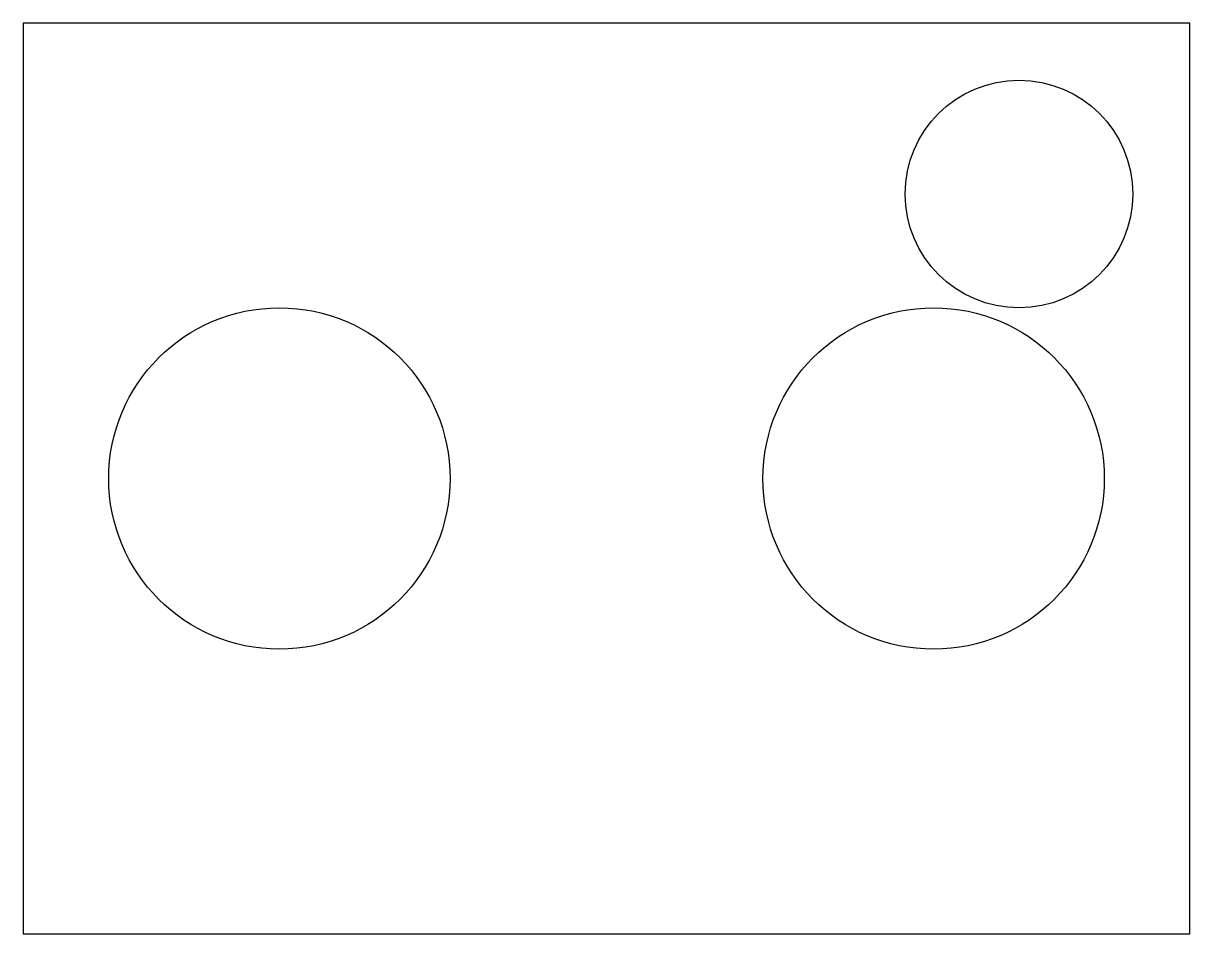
# Model space of a CAD drawing. Header units: inches. Extents: x -5.1 to 5.1, y -4 to 4.
import ezdxf

# ---------------------------------------------------------------- set-up
doc = ezdxf.new("R2010")
doc.units = ezdxf.units.IN
doc.header["$MEASUREMENT"] = 0

msp = doc.modelspace()

# ---------------------------------------------------------------- linework, layer by layer
msp.add_lwpolyline([(5.125, 4), (-5.125, 4), (-5.125, -4), (5.125, -4)], close=True)
for centre, radius in [((3.625, 2.5), 1), ((-2.875, 0), 1.5), ((2.875, 0), 1.5)]:
    msp.add_circle(centre, radius)

doc.saveas('drawing.dxf')
